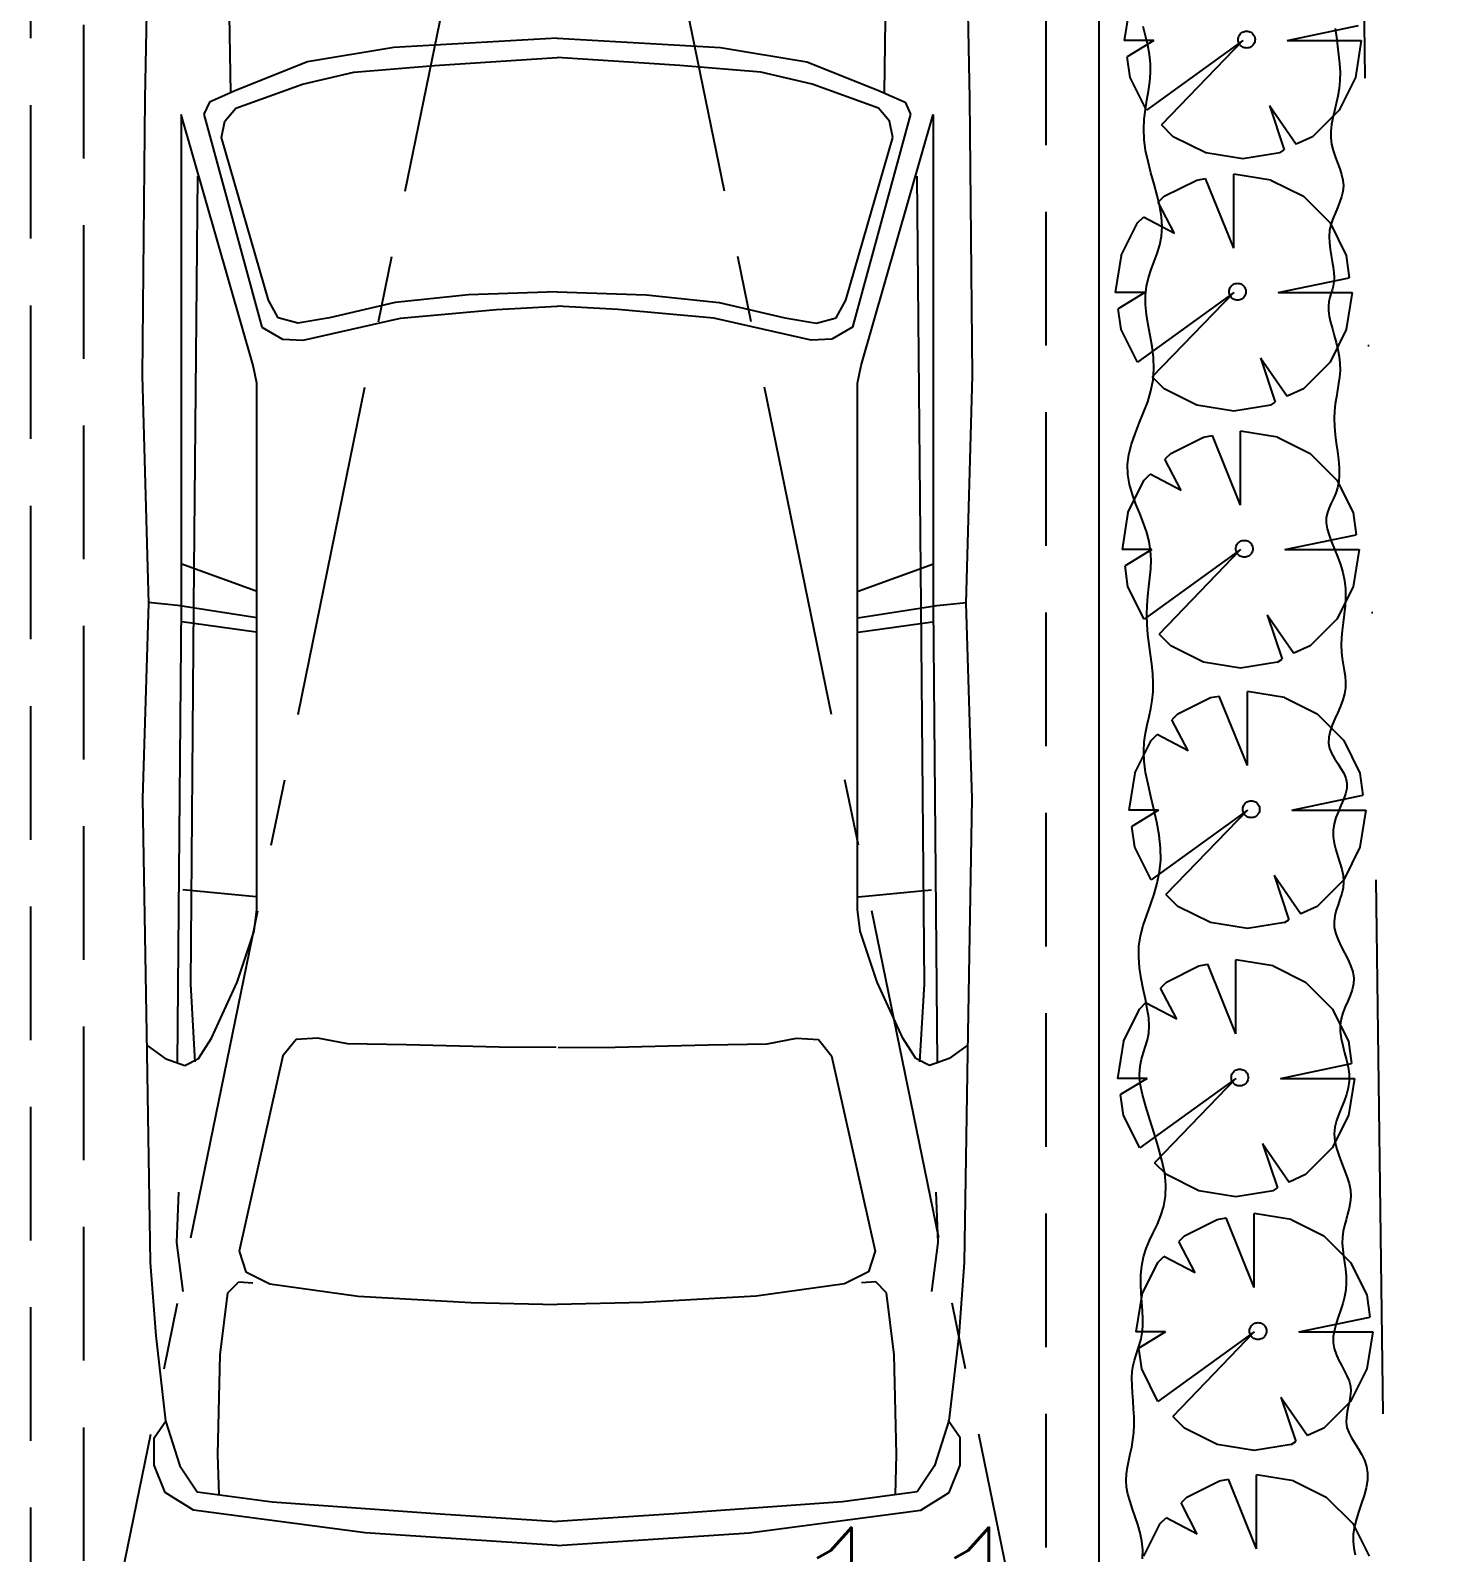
# Model space of a CAD drawing. Header units: millimetres. Extents: x 15495 to 166182, y -39946 to 18307.
# Drawn here: x 58041 to 60689, y -26938 to -24089 of the extents above; entities that cross this region are included whole.
import ezdxf

# ---------------------------------------------------------------- set-up
doc = ezdxf.new("R2010")
doc.units = ezdxf.units.MM
doc.header["$LTSCALE"] = 1000
for name, pattern in [('CENTER', [2, 1.25, -0.25, 0.25, -0.25]), ('DASHED', [0.75, 0.5, -0.25]), ('DIVIDEX2', [2.5, 1, -0.5, 0, -0.5, 0, -0.5])]:
    doc.linetypes.add(name, pattern=pattern)
doc.layers.get('0').update_dxf_attribs({"linetype": 'CONTINUOUS'})
for name, color, linetype in [('1F-A_GARD-100', 3, 'CONTINUOUS'), ('1F-A_GARD-50', 3, 'CONTINUOUS'), ('1F-A_SITE-100', 1, 'DIVIDEX2'), ('1F-A_SITE-50', 1, 'DIVIDEX2'), ('1F-E_TEXT-100', 3, 'CONTINUOUS'), ('1F-F_HIDE-100', 12, 'CONTINUOUS'), ('1F-F_HIDE-50', 12, 'CONTINUOUS'), ('1F-H_LINE1-100', 140, 'CONTINUOUS'), ('1F-H_LINE1-50', 140, 'CONTINUOUS')]:
    doc.layers.add(name, color=color, linetype=linetype)
doc.styles.get("Standard").update_dxf_attribs({"font": 'txt.shx', "bigfont": 'bigfont.shx'})

# ---------------------------------------------------------------- blocks, each defined once
blk = doc.blocks.new('CAR')
at = {"layer": '1F-H_LINE1-100', "linetype": 'DASHED', "ltscale": 0.5}
for p, q in [((0, -4400), (0, 0)), ((1800, 0), (1800, -4400))]:
    blk.add_line(p, q, dxfattribs=at)
at = {"layer": '1F-H_LINE1-100', "linetype": 'CENTER', "ltscale": 0.5}
for p in [(0, -4400), (1800, -4400)]:
    blk.add_line(p, (900, 0), dxfattribs=at)
blk = doc.blocks.new('1F-BLOCK_100')
at = {"layer": '1F-A_GARD-100'}
blk.add_line((30000, 4959.01), (30000, 13100), dxfattribs=at)
for points in [[(30441.79, 10493.25), (30443.77, 10476.94), (30445.98, 10460.47), (30448.09, 10444), (30449.77, 10427.68), (30450.7, 10411.66), (30450.54, 10396.1), (30449.1, 10381.1), (30446.65, 10366.66), (30443.6, 10352.72), (30440.35, 10339.24), (30437.3, 10326.16), (30434.85, 10313.42), (30433.4, 10300.99), (30433.37, 10288.82), (30435, 10276.85), (30437.97, 10265.08), (30441.79, 10253.51), (30445.98, 10242.15), (30450.08, 10230.98), (30453.6, 10220.02), (30456.06, 10209.26), (30456.98, 10198.7), (30456.05, 10188.33), (30453.56, 10178.08), (30449.97, 10167.89), (30445.71, 10157.66), (30441.26, 10147.34), (30437.06, 10136.85), (30433.56, 10126.1), (30431.22, 10115.02), (30430.36, 10103.58), (30430.75, 10091.92), (30432.05, 10080.21), (30433.91, 10068.62), (30435.96, 10057.34), (30437.87, 10046.53), (30439.27, 10036.37), (30439.81, 10027.05), (30439.26, 10018.66), (30437.83, 10010.99), (30435.85, 10003.78), (30433.64, 9996.74), (30431.53, 9989.61), (30429.85, 9982.09), (30428.92, 9973.92), (30429.08, 9964.83), (30430.53, 9954.6), (30433.04, 9943.37), (30436.25, 9931.33), (30439.81, 9918.7), (30443.37, 9905.65), (30446.59, 9892.41), (30449.09, 9879.17), (30450.54, 9866.13), (30450.7, 9853.43), (30449.77, 9840.98), (30448.09, 9828.64), (30445.98, 9816.24), (30443.77, 9803.64), (30441.79, 9790.7), (30440.36, 9777.24), (30439.81, 9763.14), (30440.36, 9748.3), (30441.76, 9732.93), (30443.66, 9717.31), (30445.71, 9701.72), (30447.57, 9686.43), (30448.87, 9671.71), (30449.26, 9657.86), (30448.4, 9645.13), (30446.06, 9633.71), (30442.6, 9623.4), (30438.47, 9613.9), (30434.18, 9604.9), (30430.18, 9596.1), (30426.97, 9587.2), (30425.01, 9577.89), (30424.78, 9567.89), (30426.61, 9556.94), (30430.15, 9545.08), (30434.9, 9532.39), (30440.35, 9518.98), (30446.01, 9504.93), (30451.36, 9490.34), (30455.91, 9475.29), (30459.16, 9459.88), (30460.74, 9444.21), (30460.89, 9428.41), (30459.99, 9412.63), (30458.41, 9397.01), (30456.52, 9381.69), (30454.72, 9366.81), (30453.36, 9352.53), (30452.83, 9338.97), (30453.38, 9326.23), (30454.76, 9314.21), (30456.58, 9302.74), (30458.49, 9291.66), (30460.09, 9280.83), (30461.01, 9270.06), (30460.87, 9259.21), (30459.3, 9248.12), (30456.07, 9236.68), (30451.58, 9224.96), (30446.39, 9213.09), (30441.05, 9201.19), (30436.11, 9189.39), (30432.13, 9177.82), (30429.65, 9166.6), (30429.24, 9155.86), (30431.25, 9145.68), (30435.21, 9135.98), (30440.49, 9126.63), (30446.42, 9117.51), (30452.34, 9108.49), (30457.62, 9099.44), (30461.58, 9090.24), (30463.59, 9080.77), (30463.19, 9070.91), (30460.77, 9060.68), (30456.95, 9050.1), (30452.32, 9039.19), (30447.49, 9027.98), (30443.06, 9016.5), (30439.64, 9004.76), (30437.83, 8992.8), (30438.04, 8980.64), (30439.94, 8968.36), (30443, 8956.02), (30446.68, 8943.71), (30450.47, 8931.51), (30453.83, 8919.48), (30456.23, 8907.7), (30457.15, 8896.24), (30456.23, 8885.16), (30453.86, 8874.38), (30450.58, 8863.81), (30446.95, 8853.33), (30443.52, 8842.85), (30440.85, 8832.28), (30439.48, 8821.5), (30439.98, 8810.42), (30442.69, 8798.97), (30447.19, 8787.22), (30452.84, 8775.27), (30459.03, 8763.21), (30465.11, 8751.16), (30470.46, 8739.21), (30474.46, 8727.46), (30476.47, 8716.01), (30476.07, 8704.93), (30473.65, 8694.12), (30469.83, 8683.46), (30465.2, 8672.83), (30460.37, 8662.1), (30455.94, 8651.14), (30452.52, 8639.83), (30450.71, 8628.04), (30450.92, 8615.69), (30452.79, 8602.86), (30455.77, 8589.68), (30459.3, 8576.28), (30462.83, 8562.77), (30465.8, 8549.29), (30467.67, 8535.96), (30467.88, 8522.9), (30466.07, 8510.21), (30462.62, 8497.83), (30458.11, 8485.64), (30453.12, 8473.55), (30448.24, 8461.47), (30444.03, 8449.28), (30441.09, 8436.89), (30439.98, 8424.2), (30441.09, 8411.15), (30444.07, 8397.82), (30448.35, 8384.34), (30453.39, 8370.83), (30458.63, 8357.43), (30463.52, 8344.25), (30467.5, 8331.42), (30470.03, 8319.07), (30470.7, 8307.28), (30469.79, 8295.97), (30467.73, 8285.01), (30464.93, 8274.28), (30461.83, 8263.65), (30458.86, 8252.99), (30456.44, 8242.18), (30455, 8231.1), (30454.84, 8219.64), (30455.71, 8207.83), (30457.23, 8195.72), (30459.03, 8183.36), (30460.73, 8170.79), (30461.95, 8158.08), (30462.31, 8145.26), (30461.44, 8132.4), (30459.11, 8119.53), (30455.64, 8106.72), (30451.52, 8094), (30447.22, 8081.44), (30443.23, 8069.08), (30440.01, 8056.97), (30438.05, 8045.16), (30437.83, 8033.7), (30439.65, 8022.63), (30443.16, 8011.91), (30447.83, 8001.49), (30453.12, 7991.32), (30458.52, 7981.36), (30463.49, 7971.54), (30467.5, 7961.83), (30470.03, 7952.17), (30470.72, 7942.51), (30469.93, 7932.86), (30468.18, 7923.2), (30466, 7913.55), (30463.93, 7903.89), (30462.48, 7894.23), (30462.19, 7884.58), (30463.59, 7874.92), (30467.01, 7865.25), (30472.04, 7855.48), (30478.08, 7845.51), (30484.52, 7835.23), (30490.76, 7824.55), (30496.19, 7813.37), (30500.22, 7801.59), (30502.23, 7789.1), (30501.82, 7775.85), (30499.39, 7761.97), (30495.52, 7747.64), (30490.8, 7733.02), (30485.83, 7718.29), (30481.18, 7703.63), (30477.46, 7689.21), (30475.24, 7675.19), (30474.95, 7661.74), (30476.27, 7648.84), (30478.73, 7636.5)], [(30080.98, 7629.16), (30081.4, 7645.69), (30079.86, 7661.82), (30076.7, 7677.54), (30072.41, 7692.83), (30067.49, 7707.69), (30062.42, 7722.14), (30057.71, 7736.16), (30053.85, 7749.76), (30051.32, 7762.94), (30050.48, 7775.72), (30051.11, 7788.21), (30052.83, 7800.57), (30055.27, 7812.92), (30058.06, 7825.42), (30060.84, 7838.19), (30063.22, 7851.39), (30064.85, 7865.16), (30065.47, 7879.56), (30065.23, 7894.42), (30064.43, 7909.5), (30063.35, 7924.53), (30062.27, 7939.29), (30061.47, 7953.52), (30061.24, 7966.97), (30061.85, 7979.4), (30063.49, 7990.67), (30065.96, 8001.02), (30068.97, 8010.82), (30072.21, 8020.42), (30075.39, 8030.19), (30078.21, 8040.48), (30080.38, 8051.65), (30081.6, 8064.06), (30081.68, 8077.94), (30080.93, 8093.12), (30079.78, 8109.28), (30078.64, 8126.11), (30077.94, 8143.3), (30078.1, 8160.56), (30079.54, 8177.56), (30082.68, 8194.01), (30087.76, 8209.72), (30094.28, 8224.95), (30101.54, 8240.1), (30108.86, 8255.56), (30115.56, 8271.71), (30120.93, 8288.95), (30124.3, 8307.66), (30124.97, 8328.24), (30122.51, 8350.9), (30117.46, 8375.16), (30110.6, 8400.38), (30102.72, 8425.91), (30094.62, 8451.11), (30087.09, 8475.32), (30080.9, 8497.89), (30076.86, 8518.18), (30075.52, 8535.75), (30076.45, 8550.98), (30079.02, 8564.46), (30082.58, 8576.79), (30086.47, 8588.55), (30090.06, 8600.34), (30092.68, 8612.75), (30093.7, 8626.38), (30092.68, 8641.66), (30090.02, 8658.46), (30086.35, 8676.5), (30082.28, 8695.5), (30078.43, 8715.18), (30075.44, 8735.25), (30073.9, 8755.43), (30074.46, 8775.45), (30077.5, 8795.09), (30082.54, 8814.48), (30088.88, 8833.81), (30095.81, 8853.29), (30102.62, 8873.1), (30108.62, 8893.45), (30113.1, 8914.53), (30115.35, 8936.54), (30114.9, 8959.58), (30112.16, 8983.39), (30107.78, 9007.59), (30102.42, 9031.81), (30096.72, 9055.7), (30091.34, 9078.89), (30086.9, 9101), (30084.08, 9121.68), (30083.32, 9140.67), (30084.34, 9158.19), (30086.66, 9174.59), (30089.79, 9190.2), (30093.27, 9205.36), (30096.6, 9220.41), (30099.31, 9235.68), (30100.92, 9251.51), (30101.09, 9268.16), (30100.06, 9285.55), (30098.17, 9303.5), (30095.81, 9321.84), (30093.33, 9340.41), (30091.11, 9359.03), (30089.51, 9377.54), (30088.89, 9395.77), (30089.49, 9413.59), (30091, 9431.05), (30092.95, 9448.22), (30094.91, 9465.2), (30096.41, 9482.06), (30097.01, 9498.9), (30096.26, 9515.79), (30093.7, 9532.82), (30089.08, 9550.07), (30082.92, 9567.53), (30075.9, 9585.23), (30068.75, 9603.15), (30062.15, 9621.29), (30056.83, 9639.67), (30053.48, 9658.26), (30052.81, 9677.08), (30055.27, 9696.13), (30060.33, 9715.4), (30067.19, 9734.9), (30075.06, 9754.62), (30083.16, 9774.57), (30090.7, 9794.75), (30096.88, 9815.15), (30100.92, 9835.77), (30102.27, 9856.59), (30101.37, 9877.47), (30098.89, 9898.24), (30095.51, 9918.72), (30091.9, 9938.75), (30088.74, 9958.17), (30086.71, 9976.79), (30086.49, 9994.46), (30088.52, 10011.08), (30092.39, 10026.88), (30097.44, 10042.17), (30103.02, 10057.27), (30108.5, 10072.48), (30113.21, 10088.12), (30116.51, 10104.48), (30117.76, 10121.89), (30116.51, 10140.55), (30113.17, 10160.28), (30108.37, 10180.81), (30102.72, 10201.83), (30096.85, 10223.09), (30091.37, 10244.29), (30086.91, 10265.15), (30084.08, 10285.39), (30083.32, 10304.79), (30084.27, 10323.44), (30086.41, 10341.47), (30089.19, 10359.02), (30092.09, 10376.23), (30094.57, 10393.24), (30096.09, 10410.2), (30096.11, 10427.24), (30094.29, 10444.48), (30091, 10461.88), (30086.81, 10479.4), (30082.28, 10496.97)]]:
    blk.add_lwpolyline(points, dxfattribs=at)
at = {"layer": '1F-A_SITE-100'}
blk.add_line((30450, 13900), (30648.11, -767.66), dxfattribs=at)
at = {"layer": '1F-F_HIDE-100', "linetype": 'DASHED', "ltscale": 0.5}
blk.add_line((28000, 12600), (28000, 6900), dxfattribs=at)
at = {"layer": '1F-H_LINE1-100'}
blk.add_blockref('CAR', (28100, 11650), dxfattribs=at)
at = {"layer": '1F-E_TEXT-100'}
blk.add_text('11', height=300, dxfattribs=at).set_placement((29394.93, 7387.5))
blk = doc.blocks.new('1F-BLOCK_50')
at = {"layer": '1F-A_GARD-50'}
for p, q in [((30000, 4960), (30000, 13100)), ((30058.05, 10540.36), (30046.97, 10471.06)), ((30264.59, 10483.82), (30266.15, 10485.19)), ((30266.15, 10485.19), (30267.87, 10486.34)), ((30267.87, 10486.34), (30269.73, 10487.26)), ((30269.73, 10487.26), (30271.69, 10487.92)), ((30271.69, 10487.92), (30273.72, 10488.33)), ((30273.72, 10488.33), (30275.79, 10488.46)), ((30275.79, 10488.46), (30277.86, 10488.33)), ((30277.86, 10488.33), (30279.89, 10487.92)), ((30279.89, 10487.92), (30281.85, 10487.26)), ((30281.85, 10487.26), (30283.71, 10486.34)), ((30283.71, 10486.34), (30285.43, 10485.19)), ((30285.43, 10485.19), (30286.99, 10483.82)), ((30351.89, 10471.06), (30484.94, 10498.78)), ((30102.41, 10471.06), (30046.97, 10471.06)), ((30102.41, 10471.06), (30052.51, 10440.57)), ((30268.73, 10471.06), (30088.55, 10340.78)), ((30268.73, 10471.06), (30116.27, 10313.06)), ((30259.95, 10472.62), (30260.09, 10474.69)), ((30260.09, 10470.56), (30259.95, 10472.62)), ((30260.09, 10474.69), (30260.49, 10476.72)), ((30260.49, 10468.52), (30260.09, 10470.56)), ((30260.49, 10476.72), (30261.16, 10478.69)), ((30261.16, 10466.56), (30260.49, 10468.52)), ((30261.16, 10478.69), (30262.07, 10480.54)), ((30262.07, 10464.7), (30261.16, 10466.56)), ((30262.07, 10480.54), (30263.22, 10482.27)), ((30263.22, 10462.98), (30262.07, 10464.7)), ((30263.22, 10482.27), (30264.59, 10483.82)), ((30264.59, 10461.42), (30263.22, 10462.98)), ((30266.15, 10460.06), (30264.59, 10461.42)), ((30267.87, 10458.91), (30266.15, 10460.06)), ((30269.73, 10457.99), (30267.87, 10458.91)), ((30271.69, 10457.32), (30269.73, 10457.99)), ((30273.72, 10456.92), (30271.69, 10457.32)), ((30275.79, 10456.78), (30273.72, 10456.92)), ((30277.86, 10456.92), (30275.79, 10456.78)), ((30279.89, 10457.32), (30277.86, 10456.92)), ((30281.85, 10457.99), (30279.89, 10457.32)), ((30283.71, 10458.91), (30281.85, 10457.99)), ((30285.43, 10460.06), (30283.71, 10458.91)), ((30286.99, 10461.42), (30285.43, 10460.06)), ((30286.99, 10483.82), (30288.36, 10482.27)), ((30288.36, 10462.98), (30286.99, 10461.42)), ((30288.36, 10482.27), (30289.51, 10480.54)), ((30289.51, 10464.7), (30288.36, 10462.98)), ((30289.51, 10480.54), (30290.42, 10478.69)), ((30290.42, 10466.56), (30289.51, 10464.7)), ((30290.42, 10478.69), (30291.09, 10476.72)), ((30291.09, 10468.52), (30290.42, 10466.56)), ((30291.09, 10476.72), (30291.5, 10474.69)), ((30291.5, 10470.56), (30291.09, 10468.52)), ((30291.5, 10474.69), (30291.63, 10472.62)), ((30291.63, 10472.62), (30291.5, 10470.56)), ((30351.89, 10471.06), (30490.49, 10471.06)), ((30490.49, 10471.06), (30479.4, 10401.76)), ((30058.05, 10401.76), (30052.51, 10440.57)), ((30088.55, 10340.78), (30058.05, 10401.76)), ((30479.4, 10401.76), (30448.91, 10340.78)), ((30318.62, 10349.09), (30346.34, 10265.93)), ((30318.62, 10349.09), (30368.52, 10277.02)), ((30448.91, 10340.78), (30399.01, 10290.88)), ((30138.44, 10290.88), (30116.27, 10313.06)), ((30199.43, 10260.39), (30138.44, 10290.88)), ((30399.01, 10290.88), (30368.52, 10277.02)), ((30268.73, 10249.3), (30199.43, 10260.39)), ((30338.03, 10260.39), (30268.73, 10249.3)), ((30338.03, 10260.39), (30346.34, 10265.93)), ((30121.46, 10179.22), (30182.45, 10209.71)), ((30182.45, 10209.71), (30199.08, 10212.48)), ((30251.75, 10082.2), (30199.08, 10212.48)), ((30321.05, 10209.71), (30251.75, 10220.8)), ((30251.75, 10082.2), (30251.75, 10220.8)), ((30321.05, 10209.71), (30382.03, 10179.22)), ((30121.46, 10179.22), (30110.37, 10168.13)), ((30382.03, 10179.22), (30431.93, 10129.32)), ((30140.87, 10109.92), (30110.37, 10168.13)), ((30041.07, 10068.34), (30071.57, 10129.32)), ((30071.57, 10129.32), (30082.65, 10140.41)), ((30140.87, 10109.92), (30082.65, 10140.41)), ((30431.93, 10129.32), (30462.42, 10068.34)), ((30041.07, 10068.34), (30029.99, 9999.04)), ((30462.42, 10068.34), (30467.96, 10026.76)), ((30242.97, 10000.6), (30243.11, 10002.67)), ((30243.11, 9998.53), (30242.97, 10000.6)), ((30243.11, 10002.67), (30243.51, 10004.7)), ((30243.51, 10004.7), (30244.18, 10006.66)), ((30244.18, 10006.66), (30245.09, 10008.52)), ((30245.09, 10008.52), (30246.24, 10010.24)), ((30246.24, 10010.24), (30247.61, 10011.8)), ((30247.61, 10011.8), (30249.17, 10013.17)), ((30249.17, 10013.17), (30250.89, 10014.32)), ((30250.89, 10014.32), (30252.75, 10015.23)), ((30252.75, 10015.23), (30254.71, 10015.9)), ((30254.71, 10015.9), (30256.74, 10016.31)), ((30256.74, 10016.31), (30258.81, 10016.44)), ((30258.81, 10016.44), (30260.88, 10016.31)), ((30260.88, 10016.31), (30262.91, 10015.9)), ((30262.91, 10015.9), (30264.87, 10015.23)), ((30264.87, 10015.23), (30266.73, 10014.32)), ((30266.73, 10014.32), (30268.45, 10013.17)), ((30268.45, 10013.17), (30270.01, 10011.8)), ((30270.01, 10011.8), (30271.38, 10010.24)), ((30271.38, 10010.24), (30272.53, 10008.52)), ((30272.53, 10008.52), (30273.44, 10006.66)), ((30273.44, 10006.66), (30274.11, 10004.7)), ((30274.11, 10004.7), (30274.51, 10002.67)), ((30274.51, 10002.67), (30274.65, 10000.6)), ((30274.65, 10000.6), (30274.51, 9998.53)), ((30334.91, 9999.04), (30467.96, 10026.76)), ((30085.43, 9999.04), (30029.99, 9999.04)), ((30085.43, 9999.04), (30035.53, 9968.55)), ((30251.75, 9999.04), (30071.57, 9868.75)), ((30251.75, 9999.04), (30099.29, 9841.03)), ((30243.51, 9996.5), (30243.11, 9998.53)), ((30244.18, 9994.54), (30243.51, 9996.5)), ((30245.09, 9992.68), (30244.18, 9994.54)), ((30246.24, 9990.96), (30245.09, 9992.68)), ((30247.61, 9989.4), (30246.24, 9990.96)), ((30249.17, 9988.03), (30247.61, 9989.4)), ((30250.89, 9986.88), (30249.17, 9988.03)), ((30252.75, 9985.97), (30250.89, 9986.88)), ((30254.71, 9985.3), (30252.75, 9985.97)), ((30256.74, 9984.9), (30254.71, 9985.3)), ((30258.81, 9984.76), (30256.74, 9984.9)), ((30260.88, 9984.9), (30258.81, 9984.76)), ((30262.91, 9985.3), (30260.88, 9984.9)), ((30264.87, 9985.97), (30262.91, 9985.3)), ((30266.73, 9986.88), (30264.87, 9985.97)), ((30268.45, 9988.03), (30266.73, 9986.88)), ((30270.01, 9989.4), (30268.45, 9988.03)), ((30271.38, 9990.96), (30270.01, 9989.4)), ((30272.53, 9992.68), (30271.38, 9990.96)), ((30273.44, 9994.54), (30272.53, 9992.68)), ((30274.11, 9996.5), (30273.44, 9994.54)), ((30274.51, 9998.53), (30274.11, 9996.5)), ((30334.91, 9999.04), (30473.51, 9999.04)), ((30473.51, 9999.04), (30462.42, 9929.74)), ((30041.07, 9929.74), (30035.53, 9968.55)), ((30071.57, 9868.75), (30041.07, 9929.74)), ((30462.42, 9929.74), (30431.93, 9868.75)), ((30301.64, 9877.07), (30329.36, 9793.91)), ((30301.64, 9877.07), (30351.54, 9805)), ((30431.93, 9868.75), (30382.03, 9818.86)), ((30121.46, 9818.86), (30099.29, 9841.03)), ((30182.45, 9788.37), (30121.46, 9818.86)), ((30382.03, 9818.86), (30351.54, 9805)), ((30251.75, 9777.28), (30182.45, 9788.37)), ((30321.05, 9788.37), (30251.75, 9777.28)), ((30321.05, 9788.37), (30329.36, 9793.91)), ((30134.2, 9698.05), (30195.19, 9728.54)), ((30195.19, 9728.54), (30211.82, 9731.31)), ((30264.49, 9601.03), (30211.82, 9731.31)), ((30264.49, 9601.03), (30264.49, 9739.63)), ((30333.79, 9728.54), (30264.49, 9739.63)), ((30333.79, 9728.54), (30394.77, 9698.05)), ((30134.2, 9698.05), (30123.11, 9686.96)), ((30153.61, 9628.75), (30123.11, 9686.96)), ((30394.77, 9698.05), (30444.67, 9648.15)), ((30084.31, 9648.15), (30095.39, 9659.24)), ((30153.61, 9628.75), (30095.39, 9659.24)), ((30053.81, 9587.17), (30084.31, 9648.15)), ((30444.67, 9648.15), (30475.16, 9587.17)), ((30053.81, 9587.17), (30042.73, 9517.87)), ((30475.16, 9587.17), (30480.7, 9545.59)), ((30347.65, 9517.87), (30480.7, 9545.59)), ((30098.17, 9517.87), (30042.73, 9517.87)), ((30098.17, 9517.87), (30048.27, 9487.38)), ((30264.49, 9517.87), (30084.31, 9387.59)), ((30264.49, 9517.87), (30112.03, 9359.87)), ((30255.71, 9519.43), (30255.85, 9521.5)), ((30255.85, 9517.37), (30255.71, 9519.43)), ((30255.85, 9521.5), (30256.25, 9523.53)), ((30256.25, 9515.33), (30255.85, 9517.37)), ((30256.25, 9523.53), (30256.92, 9525.5)), ((30256.92, 9525.5), (30257.83, 9527.35)), ((30257.83, 9527.35), (30258.98, 9529.08)), ((30258.98, 9529.08), (30260.35, 9530.63)), ((30260.35, 9530.63), (30261.91, 9532)), ((30261.91, 9532), (30263.63, 9533.15)), ((30263.63, 9533.15), (30265.49, 9534.07)), ((30265.49, 9534.07), (30267.45, 9534.73)), ((30267.45, 9534.73), (30269.48, 9535.14)), ((30269.48, 9535.14), (30271.55, 9535.27)), ((30271.55, 9535.27), (30273.62, 9535.14)), ((30273.62, 9535.14), (30275.65, 9534.73)), ((30275.65, 9534.73), (30277.61, 9534.07)), ((30277.61, 9534.07), (30279.47, 9533.15)), ((30279.47, 9533.15), (30281.19, 9532)), ((30281.19, 9532), (30282.75, 9530.63)), ((30282.75, 9530.63), (30284.12, 9529.08)), ((30284.12, 9529.08), (30285.27, 9527.35)), ((30285.27, 9527.35), (30286.18, 9525.5)), ((30286.18, 9525.5), (30286.85, 9523.53)), ((30286.85, 9523.53), (30287.25, 9521.5)), ((30287.25, 9517.37), (30286.85, 9515.33)), ((30287.25, 9521.5), (30287.39, 9519.43)), ((30287.39, 9519.43), (30287.25, 9517.37)), ((30347.65, 9517.87), (30486.25, 9517.87)), ((30486.25, 9517.87), (30475.16, 9448.57)), ((30256.92, 9513.37), (30256.25, 9515.33)), ((30257.83, 9511.51), (30256.92, 9513.37)), ((30258.98, 9509.79), (30257.83, 9511.51)), ((30260.35, 9508.23), (30258.98, 9509.79)), ((30261.91, 9506.87), (30260.35, 9508.23)), ((30263.63, 9505.72), (30261.91, 9506.87)), ((30265.49, 9504.8), (30263.63, 9505.72)), ((30267.45, 9504.13), (30265.49, 9504.8)), ((30269.48, 9503.73), (30267.45, 9504.13)), ((30271.55, 9503.59), (30269.48, 9503.73)), ((30273.62, 9503.73), (30271.55, 9503.59)), ((30275.65, 9504.13), (30273.62, 9503.73)), ((30277.61, 9504.8), (30275.65, 9504.13)), ((30279.47, 9505.72), (30277.61, 9504.8)), ((30281.19, 9506.87), (30279.47, 9505.72)), ((30282.75, 9508.23), (30281.19, 9506.87)), ((30284.12, 9509.79), (30282.75, 9508.23)), ((30285.27, 9511.51), (30284.12, 9509.79)), ((30286.18, 9513.37), (30285.27, 9511.51)), ((30286.85, 9515.33), (30286.18, 9513.37)), ((30053.81, 9448.57), (30048.27, 9487.38)), ((30084.31, 9387.59), (30053.81, 9448.57)), ((30475.16, 9448.57), (30444.67, 9387.59)), ((30314.38, 9395.9), (30342.1, 9312.74)), ((30314.38, 9395.9), (30364.28, 9323.83)), ((30444.67, 9387.59), (30394.77, 9337.69)), ((30134.2, 9337.69), (30112.03, 9359.87)), ((30195.19, 9307.2), (30134.2, 9337.69)), ((30394.77, 9337.69), (30364.28, 9323.83)), ((30264.49, 9296.11), (30195.19, 9307.2)), ((30333.79, 9307.2), (30264.49, 9296.11)), ((30333.79, 9307.2), (30342.1, 9312.74)), ((30147.04, 9210.56), (30208.03, 9241.06)), ((30208.03, 9241.06), (30224.66, 9243.83)), ((30277.33, 9113.54), (30224.66, 9243.83)), ((30346.63, 9241.06), (30277.33, 9252.14)), ((30277.33, 9113.54), (30277.33, 9252.14)), ((30346.63, 9241.06), (30407.61, 9210.56)), ((30147.04, 9210.56), (30135.96, 9199.48)), ((30407.61, 9210.56), (30457.51, 9160.67)), ((30166.45, 9141.26), (30135.96, 9199.48)), ((30066.66, 9099.68), (30097.15, 9160.67)), ((30097.15, 9160.67), (30108.24, 9171.76)), ((30166.45, 9141.26), (30108.24, 9171.76)), ((30457.51, 9160.67), (30488, 9099.68)), ((30066.66, 9099.68), (30055.57, 9030.38)), ((30488, 9099.68), (30493.54, 9058.1)), ((30268.55, 9031.95), (30268.69, 9034.01)), ((30268.69, 9029.88), (30268.55, 9031.95)), ((30268.69, 9034.01), (30269.09, 9036.05)), ((30269.09, 9036.05), (30269.76, 9038.01)), ((30269.76, 9038.01), (30270.67, 9039.87)), ((30270.67, 9039.87), (30271.82, 9041.59)), ((30271.82, 9041.59), (30273.19, 9043.15)), ((30273.19, 9043.15), (30274.75, 9044.51)), ((30274.75, 9044.51), (30276.47, 9045.66)), ((30276.47, 9045.66), (30278.33, 9046.58)), ((30278.33, 9046.58), (30280.29, 9047.25)), ((30280.29, 9047.25), (30282.32, 9047.65)), ((30282.32, 9047.65), (30284.39, 9047.79)), ((30284.39, 9047.79), (30286.46, 9047.65)), ((30286.46, 9047.65), (30288.49, 9047.25)), ((30288.49, 9047.25), (30290.45, 9046.58)), ((30290.45, 9046.58), (30292.31, 9045.66)), ((30292.31, 9045.66), (30294.03, 9044.51)), ((30294.03, 9044.51), (30295.59, 9043.15)), ((30295.59, 9043.15), (30296.96, 9041.59)), ((30296.96, 9041.59), (30298.11, 9039.87)), ((30298.11, 9039.87), (30299.03, 9038.01)), ((30299.03, 9038.01), (30299.69, 9036.05)), ((30299.69, 9036.05), (30300.1, 9034.01)), ((30300.1, 9034.01), (30300.23, 9031.95)), ((30300.23, 9031.95), (30300.1, 9029.88)), ((30360.49, 9030.38), (30493.54, 9058.1)), ((30111.01, 9030.38), (30055.57, 9030.38)), ((30111.01, 9030.38), (30061.11, 8999.89)), ((30277.33, 9030.38), (30097.15, 8900.1)), ((30277.33, 9030.38), (30124.87, 8872.38)), ((30269.09, 9027.85), (30268.69, 9029.88)), ((30269.76, 9025.88), (30269.09, 9027.85)), ((30270.67, 9024.03), (30269.76, 9025.88)), ((30271.82, 9022.3), (30270.67, 9024.03)), ((30273.19, 9020.75), (30271.82, 9022.3)), ((30274.75, 9019.38), (30273.19, 9020.75)), ((30276.47, 9018.23), (30274.75, 9019.38)), ((30278.33, 9017.31), (30276.47, 9018.23)), ((30280.29, 9016.65), (30278.33, 9017.31)), ((30282.32, 9016.24), (30280.29, 9016.65)), ((30284.39, 9016.11), (30282.32, 9016.24)), ((30286.46, 9016.24), (30284.39, 9016.11)), ((30288.49, 9016.65), (30286.46, 9016.24)), ((30290.45, 9017.31), (30288.49, 9016.65)), ((30292.31, 9018.23), (30290.45, 9017.31)), ((30294.03, 9019.38), (30292.31, 9018.23)), ((30295.59, 9020.75), (30294.03, 9019.38)), ((30296.96, 9022.3), (30295.59, 9020.75)), ((30298.11, 9024.03), (30296.96, 9022.3)), ((30299.03, 9025.88), (30298.11, 9024.03)), ((30299.69, 9027.85), (30299.03, 9025.88)), ((30300.1, 9029.88), (30299.69, 9027.85)), ((30360.49, 9030.38), (30499.09, 9030.38)), ((30499.09, 9030.38), (30488, 8961.08)), ((30066.66, 8961.08), (30061.11, 8999.89)), ((30097.15, 8900.1), (30066.66, 8961.08)), ((30488, 8961.08), (30457.51, 8900.1)), ((30327.22, 8908.42), (30354.94, 8825.26)), ((30327.22, 8908.42), (30377.12, 8836.34)), ((30457.51, 8900.1), (30407.61, 8850.2)), ((30147.04, 8850.2), (30124.87, 8872.38)), ((30208.03, 8819.71), (30147.04, 8850.2)), ((30407.61, 8850.2), (30377.12, 8836.34)), ((30277.33, 8808.62), (30208.03, 8819.71)), ((30346.63, 8819.71), (30277.33, 8808.62)), ((30346.63, 8819.71), (30354.94, 8825.26)), ((30325.22, 8738.91), (30255.92, 8750)), ((30255.92, 8611.4), (30255.92, 8750)), ((30125.64, 8708.42), (30186.62, 8738.91)), ((30186.62, 8738.91), (30203.26, 8741.68)), ((30255.92, 8611.4), (30203.26, 8741.68)), ((30325.22, 8738.91), (30386.21, 8708.42)), ((30125.64, 8708.42), (30114.55, 8697.33)), ((30145.04, 8639.12), (30114.55, 8697.33)), ((30386.21, 8708.42), (30436.1, 8658.52)), ((30075.74, 8658.52), (30086.83, 8669.61)), ((30145.04, 8639.12), (30086.83, 8669.61)), ((30045.25, 8597.54), (30075.74, 8658.52)), ((30436.1, 8658.52), (30466.6, 8597.54)), ((30045.25, 8597.54), (30034.16, 8528.24)), ((30466.6, 8597.54), (30472.14, 8555.96)), ((30339.08, 8528.24), (30472.14, 8555.96)), ((30089.6, 8528.24), (30034.16, 8528.24)), ((30089.6, 8528.24), (30039.71, 8497.75)), ((30255.92, 8528.24), (30075.74, 8397.95)), ((30255.92, 8528.24), (30103.46, 8370.23)), ((30247.15, 8529.8), (30247.28, 8531.87)), ((30247.28, 8527.73), (30247.15, 8529.8)), ((30247.28, 8531.87), (30247.69, 8533.9)), ((30247.69, 8525.7), (30247.28, 8527.73)), ((30247.69, 8533.9), (30248.35, 8535.86)), ((30248.35, 8523.74), (30247.69, 8525.7)), ((30248.35, 8535.86), (30249.27, 8537.72)), ((30249.27, 8521.88), (30248.35, 8523.74)), ((30249.27, 8537.72), (30250.42, 8539.44)), ((30250.42, 8520.16), (30249.27, 8521.88)), ((30250.42, 8539.44), (30251.79, 8541)), ((30251.79, 8518.6), (30250.42, 8520.16)), ((30251.79, 8541), (30253.35, 8542.37)), ((30253.35, 8542.37), (30255.07, 8543.52)), ((30255.07, 8543.52), (30256.93, 8544.44)), ((30256.93, 8544.44), (30258.89, 8545.1)), ((30258.89, 8545.1), (30260.92, 8545.51)), ((30260.92, 8545.51), (30262.99, 8545.64)), ((30262.99, 8545.64), (30265.06, 8545.51)), ((30265.06, 8545.51), (30267.09, 8545.1)), ((30267.09, 8545.1), (30269.05, 8544.44)), ((30269.05, 8544.44), (30270.91, 8543.52)), ((30270.91, 8543.52), (30272.63, 8542.37)), ((30272.63, 8542.37), (30274.19, 8541)), ((30274.19, 8541), (30275.55, 8539.44)), ((30275.55, 8520.16), (30274.19, 8518.6)), ((30275.55, 8539.44), (30276.71, 8537.72)), ((30276.71, 8521.88), (30275.55, 8520.16)), ((30276.71, 8537.72), (30277.62, 8535.86)), ((30277.62, 8523.74), (30276.71, 8521.88)), ((30277.62, 8535.86), (30278.29, 8533.9)), ((30278.29, 8525.7), (30277.62, 8523.74)), ((30278.29, 8533.9), (30278.69, 8531.87)), ((30278.69, 8527.73), (30278.29, 8525.7)), ((30278.69, 8531.87), (30278.83, 8529.8)), ((30278.83, 8529.8), (30278.69, 8527.73)), ((30339.08, 8528.24), (30477.68, 8528.24)), ((30477.68, 8528.24), (30466.6, 8458.94)), ((30045.25, 8458.94), (30039.71, 8497.75)), ((30253.35, 8517.23), (30251.79, 8518.6)), ((30255.07, 8516.08), (30253.35, 8517.23)), ((30256.93, 8515.17), (30255.07, 8516.08)), ((30258.89, 8514.5), (30256.93, 8515.17)), ((30260.92, 8514.1), (30258.89, 8514.5)), ((30262.99, 8513.96), (30260.92, 8514.1)), ((30265.06, 8514.1), (30262.99, 8513.96)), ((30267.09, 8514.5), (30265.06, 8514.1)), ((30269.05, 8515.17), (30267.09, 8514.5)), ((30270.91, 8516.08), (30269.05, 8515.17)), ((30272.63, 8517.23), (30270.91, 8516.08)), ((30274.19, 8518.6), (30272.63, 8517.23)), ((30075.74, 8397.95), (30045.25, 8458.94)), ((30466.6, 8458.94), (30436.1, 8397.95)), ((30305.82, 8406.27), (30333.54, 8323.11)), ((30305.82, 8406.27), (30355.72, 8334.2)), ((30436.1, 8397.95), (30386.21, 8348.06)), ((30125.64, 8348.06), (30103.46, 8370.23)), ((30186.62, 8317.57), (30125.64, 8348.06)), ((30386.21, 8348.06), (30355.72, 8334.2)), ((30325.22, 8317.57), (30333.54, 8323.11)), ((30255.92, 8306.48), (30186.62, 8317.57)), ((30325.22, 8317.57), (30255.92, 8306.48)), ((30159.89, 8233.76), (30220.87, 8264.25)), ((30220.87, 8264.25), (30237.5, 8267.02)), ((30290.17, 8136.74), (30237.5, 8267.02)), ((30359.47, 8264.25), (30290.17, 8275.34)), ((30290.17, 8136.74), (30290.17, 8275.34)), ((30359.47, 8264.25), (30420.45, 8233.76)), ((30159.89, 8233.76), (30148.8, 8222.67)), ((30179.29, 8164.46), (30148.8, 8222.67)), ((30420.45, 8233.76), (30470.35, 8183.86)), ((30079.5, 8122.88), (30109.99, 8183.86)), ((30109.99, 8183.86), (30121.08, 8194.95)), ((30179.29, 8164.46), (30121.08, 8194.95)), ((30470.35, 8183.86), (30500.84, 8122.88)), ((30079.5, 8122.88), (30068.41, 8053.58)), ((30500.84, 8122.88), (30506.39, 8081.3)), ((30282.6, 8061.2), (30283.52, 8063.06)), ((30283.52, 8063.06), (30284.67, 8064.79)), ((30284.67, 8064.79), (30286.03, 8066.34)), ((30286.03, 8066.34), (30287.59, 8067.71)), ((30287.59, 8067.71), (30289.31, 8068.86)), ((30289.31, 8068.86), (30291.17, 8069.78)), ((30291.17, 8069.78), (30293.13, 8070.44)), ((30293.13, 8070.44), (30295.17, 8070.85)), ((30295.17, 8070.85), (30297.23, 8070.98)), ((30297.23, 8070.98), (30299.3, 8070.85)), ((30299.3, 8070.85), (30301.33, 8070.44)), ((30301.33, 8070.44), (30303.3, 8069.78)), ((30303.3, 8069.78), (30305.15, 8068.86)), ((30305.15, 8068.86), (30306.88, 8067.71)), ((30306.88, 8067.71), (30308.43, 8066.34)), ((30308.43, 8066.34), (30309.8, 8064.79)), ((30309.8, 8064.79), (30310.95, 8063.06)), ((30310.95, 8063.06), (30311.87, 8061.2)), ((30373.33, 8053.58), (30506.39, 8081.3)), ((30123.85, 8053.58), (30068.41, 8053.58)), ((30123.85, 8053.58), (30073.95, 8023.09)), ((30290.17, 8053.58), (30109.99, 7923.3)), ((30290.17, 8053.58), (30137.71, 7895.58)), ((30281.39, 8055.14), (30281.53, 8057.21)), ((30281.53, 8053.07), (30281.39, 8055.14)), ((30281.53, 8057.21), (30281.93, 8059.24)), ((30281.93, 8051.04), (30281.53, 8053.07)), ((30281.93, 8059.24), (30282.6, 8061.2)), ((30282.6, 8049.08), (30281.93, 8051.04)), ((30283.52, 8047.22), (30282.6, 8049.08)), ((30284.67, 8045.5), (30283.52, 8047.22)), ((30286.03, 8043.94), (30284.67, 8045.5)), ((30287.59, 8042.58), (30286.03, 8043.94)), ((30289.31, 8041.42), (30287.59, 8042.58)), ((30291.17, 8040.51), (30289.31, 8041.42)), ((30293.13, 8039.84), (30291.17, 8040.51)), ((30295.17, 8039.44), (30293.13, 8039.84)), ((30297.23, 8039.3), (30295.17, 8039.44)), ((30299.3, 8039.44), (30297.23, 8039.3)), ((30301.33, 8039.84), (30299.3, 8039.44)), ((30303.3, 8040.51), (30301.33, 8039.84)), ((30305.15, 8041.42), (30303.3, 8040.51)), ((30306.88, 8042.58), (30305.15, 8041.42)), ((30308.43, 8043.94), (30306.88, 8042.58)), ((30309.8, 8045.5), (30308.43, 8043.94)), ((30310.95, 8047.22), (30309.8, 8045.5)), ((30311.87, 8049.08), (30310.95, 8047.22)), ((30311.87, 8061.2), (30312.53, 8059.24)), ((30312.53, 8051.04), (30311.87, 8049.08)), ((30312.53, 8059.24), (30312.94, 8057.21)), ((30312.94, 8053.07), (30312.53, 8051.04)), ((30312.94, 8057.21), (30313.07, 8055.14)), ((30313.07, 8055.14), (30312.94, 8053.07)), ((30373.33, 8053.58), (30511.93, 8053.58)), ((30511.93, 8053.58), (30500.84, 7984.28)), ((30079.5, 7984.28), (30073.95, 8023.09)), ((30109.99, 7923.3), (30079.5, 7984.28)), ((30500.84, 7984.28), (30470.35, 7923.3)), ((30340.07, 7931.61), (30389.96, 7859.54)), ((30340.07, 7931.61), (30367.79, 7848.45)), ((30470.35, 7923.3), (30420.45, 7873.4)), ((30159.89, 7873.4), (30137.71, 7895.58)), ((30220.87, 7842.91), (30159.89, 7873.4)), ((30420.45, 7873.4), (30389.96, 7859.54)), ((30290.17, 7831.82), (30220.87, 7842.91)), ((30359.47, 7842.91), (30290.17, 7831.82)), ((30359.47, 7842.91), (30367.79, 7848.45)), ((30363.75, 7775.1), (30294.45, 7786.18)), ((30294.45, 7647.58), (30294.45, 7786.18)), ((30164.17, 7744.6), (30225.15, 7775.1)), ((30225.15, 7775.1), (30241.78, 7777.87)), ((30294.45, 7647.58), (30241.78, 7777.87)), ((30363.75, 7775.1), (30424.73, 7744.6)), ((30164.17, 7744.6), (30153.08, 7733.52)), ((30183.57, 7675.3), (30153.08, 7733.52)), ((30424.73, 7744.6), (30474.63, 7694.71)), ((30083.78, 7633.72), (30114.27, 7694.71)), ((30114.27, 7694.71), (30125.36, 7705.8)), ((30183.57, 7675.3), (30125.36, 7705.8)), ((30474.63, 7694.71), (30505.12, 7633.72))]:
    blk.add_line(p, q, dxfattribs=at)
at = {"layer": '1F-A_SITE-50'}
blk.add_line((30450, 13900), (30648.01, -767.96), dxfattribs=at)
at = {"layer": '1F-F_HIDE-50', "linetype": 'DASHED', "ltscale": 0.5}
blk.add_line((28000, 12600), (28000, 6900), dxfattribs=at)
at = {"layer": '1F-H_LINE1-50', "ltscale": 0.5}
for p, q in [((28363.77, 11002.06), (28374.11, 10373.37)), ((29607.62, 11002.06), (29597.28, 10373.37)), ((28222.13, 10773.07), (28213.95, 10362.24)), ((29749.26, 10773.07), (29757.44, 10362.24)), ((28680.22, 10457.79), (28518.75, 10431.22)), ((28985.66, 10475.04), (28680.22, 10457.79)), ((28985.73, 10475.04), (29291.17, 10457.79)), ((29291.17, 10457.79), (29452.64, 10431.22)), ((28518.75, 10431.22), (28385.9, 10378.08)), ((28756.1, 10424.07), (28985.69, 10439)), ((29215.29, 10424.07), (28985.7, 10439)), ((29452.64, 10431.22), (29585.49, 10378.08)), ((28508.79, 10389.32), (28604.85, 10411.8)), ((28604.85, 10411.8), (28756.1, 10424.07)), ((29366.54, 10411.8), (29215.29, 10424.07)), ((29462.6, 10389.32), (29366.54, 10411.8)), ((28385.9, 10378.08), (28334.8, 10355.6)), ((28384.11, 10344.35), (28508.79, 10389.32)), ((29587.28, 10344.35), (29462.6, 10389.32)), ((29585.49, 10378.08), (29636.59, 10355.6)), ((28213.95, 10362.24), (28208.84, 9843.09)), ((28334.8, 10355.6), (28324.58, 10333.11)), ((28363.67, 10319.83), (28384.11, 10344.35)), ((29607.72, 10319.83), (29587.28, 10344.35)), ((29636.59, 10355.6), (29646.81, 10333.11)), ((29757.44, 10362.24), (29762.55, 9843.09)), ((28416.75, 9862.25), (28281.85, 10332.35)), ((28281.85, 10332.35), (28281.85, 9412.59)), ((28324.58, 10333.11), (28432.91, 9934.55)), ((28357.54, 10289.17), (28363.67, 10319.83)), ((29646.81, 10333.11), (29538.48, 9934.55)), ((29554.64, 9862.25), (29689.54, 10332.35)), ((29613.85, 10289.17), (29607.72, 10319.83)), ((29689.54, 10332.35), (29689.54, 9412.59)), ((28445.43, 9984.62), (28357.54, 10289.17)), ((29525.96, 9984.62), (29613.85, 10289.17)), ((28312.51, 10216.87), (28305.36, 9413.61)), ((29658.88, 10216.87), (29666.03, 9413.61)), ((28985.69, 10000.41), (28819.46, 9994.84)), ((28985.69, 10000.41), (29151.93, 9994.84)), ((28463.82, 9951.92), (28445.43, 9984.62)), ((28682.52, 9980.54), (28559.89, 9951.92)), ((28819.46, 9994.84), (28682.52, 9980.54)), ((28872.35, 9967.25), (28985.53, 9973.89)), ((29099.04, 9967.25), (28985.86, 9973.89)), ((29151.93, 9994.84), (29288.87, 9980.54)), ((29288.87, 9980.54), (29411.5, 9951.92)), ((29507.57, 9951.92), (29525.96, 9984.62)), ((28500.61, 9941.7), (28463.82, 9951.92)), ((28559.89, 9951.92), (28500.61, 9941.7)), ((28510.58, 9910.02), (28692.49, 9950.9)), ((28692.49, 9950.9), (28872.35, 9967.25)), ((29278.9, 9950.9), (29099.04, 9967.25)), ((29460.81, 9910.02), (29278.9, 9950.9)), ((29411.5, 9951.92), (29470.78, 9941.7)), ((29470.78, 9941.7), (29507.57, 9951.92)), ((28432.91, 9934.55), (28471.74, 9912.07)), ((29538.48, 9934.55), (29499.65, 9912.07)), ((28471.74, 9912.07), (28510.58, 9910.02)), ((29499.65, 9912.07), (29460.81, 9910.02)), ((28423.9, 9829.54), (28416.75, 9862.25)), ((29547.49, 9829.54), (29554.64, 9862.25)), ((28208.84, 9843.09), (28221.11, 9417.95)), ((28423.9, 8844.38), (28423.9, 9829.54)), ((29547.49, 8844.38), (29547.49, 9829.54)), ((29762.55, 9843.09), (29750.28, 9417.95)), ((28422.37, 9440.18), (28281.34, 9491.28)), ((29549.02, 9440.18), (29690.05, 9491.28)), ((28221.11, 9417.95), (28209.87, 9052.09)), ((28281.34, 9412.59), (28220.02, 9418.72)), ((28281.85, 9412.59), (28274.7, 8556.19)), ((28423.39, 9390.1), (28279.3, 9412.59)), ((28305.36, 9413.61), (28299.22, 8704.37)), ((29548, 9390.1), (29692.09, 9412.59)), ((29666.03, 9413.61), (29672.17, 8704.37)), ((29689.54, 9412.59), (29696.69, 8556.19)), ((29690.05, 9412.59), (29751.37, 9418.72)), ((29750.28, 9417.95), (29761.52, 9052.09)), ((28422.37, 9363.53), (28283.38, 9382.95)), ((29549.02, 9363.53), (29688.01, 9382.95)), ((28209.87, 9052.09), (28218.04, 8575.86)), ((29761.52, 9052.09), (29753.35, 8575.86)), ((28421.86, 8867.88), (28284.92, 8881.17)), ((29549.53, 8867.88), (29686.47, 8881.17)), ((28418.79, 8803.5), (28423.9, 8844.38)), ((29552.6, 8803.5), (29547.49, 8844.38)), ((28387.11, 8708.46), (28418.79, 8803.5)), ((29584.28, 8708.46), (29552.6, 8803.5)), ((28299.22, 8704.37), (28307.4, 8559.25)), ((28339.08, 8603.2), (28387.11, 8708.46)), ((29632.31, 8603.2), (29584.28, 8708.46)), ((29672.17, 8704.37), (29663.99, 8559.25)), ((28218.04, 8575.86), (28224.17, 8183.43)), ((28218.49, 8589.91), (28252.21, 8565.38)), ((28314.55, 8565.38), (28339.08, 8603.2)), ((28496.97, 8601.15), (28472.45, 8570.49)), ((28537.85, 8603.2), (28496.97, 8601.15)), ((28593.04, 8592.98), (28537.85, 8603.2)), ((28703.41, 8590.93), (28593.04, 8592.98)), ((28877.14, 8586.85), (28703.41, 8590.93)), ((28983.95, 8586.08), (28877.14, 8586.85)), ((28987.44, 8586.08), (29094.25, 8586.85)), ((29094.25, 8586.85), (29267.98, 8590.93)), ((29267.98, 8590.93), (29378.35, 8592.98)), ((29378.35, 8592.98), (29433.54, 8603.2)), ((29433.54, 8603.2), (29474.42, 8601.15)), ((29474.42, 8601.15), (29498.94, 8570.49)), ((29656.84, 8565.38), (29632.31, 8603.2)), ((29752.9, 8589.91), (29719.18, 8565.38)), ((29753.35, 8575.86), (29747.22, 8183.43)), ((28252.21, 8565.38), (28289, 8552.1)), ((28289, 8552.1), (28314.55, 8565.38)), ((28472.45, 8570.49), (28390.69, 8204.63)), ((29498.94, 8570.49), (29580.7, 8204.63)), ((29682.39, 8552.1), (29656.84, 8565.38)), ((29719.18, 8565.38), (29682.39, 8552.1)), ((28277.25, 8315), (28273.16, 8220.99)), ((29694.14, 8315), (29698.23, 8220.99)), ((28273.16, 8220.99), (28285.43, 8129.01)), ((29698.23, 8220.99), (29685.96, 8129.01)), ((28224.17, 8183.43), (28234.39, 8046.49)), ((28390.69, 8204.63), (28402.95, 8165.8)), ((29580.7, 8204.63), (29568.44, 8165.8)), ((29747.22, 8183.43), (29737, 8046.49)), ((28402.95, 8165.8), (28447.92, 8143.32)), ((29568.44, 8165.8), (29523.47, 8143.32)), ((28354.92, 8010.46), (28369.23, 8126.96)), ((28369.23, 8126.96), (28389.67, 8147.4)), ((28389.67, 8147.4), (28416.24, 8145.36)), ((28447.92, 8143.32), (28613.48, 8120.83)), ((28613.48, 8120.83), (28824, 8108.57)), ((29357.91, 8120.83), (29147.39, 8108.57)), ((29523.47, 8143.32), (29357.91, 8120.83)), ((29581.72, 8147.4), (29555.15, 8145.36)), ((29602.16, 8126.96), (29581.72, 8147.4)), ((29616.47, 8010.46), (29602.16, 8126.96)), ((28824, 8108.57), (28985.69, 8104.96)), ((29147.39, 8108.57), (28985.69, 8104.96)), ((28234.39, 8046.49), (28252.79, 7887.06)), ((29737, 8046.49), (29718.6, 7887.06)), ((28350.83, 7824.47), (28354.92, 8010.46)), ((29620.56, 7824.47), (29616.47, 8010.46)), ((28231.77, 7855.13), (28254.26, 7887.83)), ((28252.79, 7887.06), (28279.36, 7803.26)), ((29718.6, 7887.06), (29692.03, 7803.26)), ((29739.61, 7855.13), (29717.13, 7887.83)), ((28231.77, 7804.03), (28231.77, 7855.13)), ((29739.61, 7804.03), (29739.61, 7855.13)), ((28352.88, 7748.84), (28350.83, 7824.47)), ((29618.51, 7748.84), (29620.56, 7824.47)), ((28252.21, 7752.93), (28231.77, 7804.03)), ((28279.36, 7803.26), (28312.06, 7754.21)), ((29692.03, 7803.26), (29659.33, 7754.21)), ((29719.18, 7752.93), (29739.61, 7804.03)), ((28305.36, 7720.23), (28252.21, 7752.93)), ((28312.06, 7754.21), (28452.07, 7735.81)), ((29659.33, 7754.21), (29519.32, 7735.81)), ((29666.03, 7720.23), (29719.18, 7752.93)), ((28452.07, 7735.81), (28766.83, 7713.33)), ((29519.32, 7735.81), (29204.56, 7713.33)), ((28626.25, 7677.3), (28305.36, 7720.23)), ((28766.83, 7713.33), (28985.69, 7699.03)), ((29204.56, 7713.33), (28985.7, 7699.03)), ((29345.14, 7677.3), (29666.03, 7720.23)), ((28985.7, 7653.59), (28626.25, 7677.3)), ((28985.69, 7653.59), (29345.14, 7677.3))]:
    blk.add_line(p, q, dxfattribs=at)

msp = doc.modelspace()

# ---------------------------------------------------------------- block references
for name in ['1F-BLOCK_100', '1F-BLOCK_50']:
    msp.add_blockref(name, (30040.7, -34578.7))

doc.saveas('drawing.dxf')
